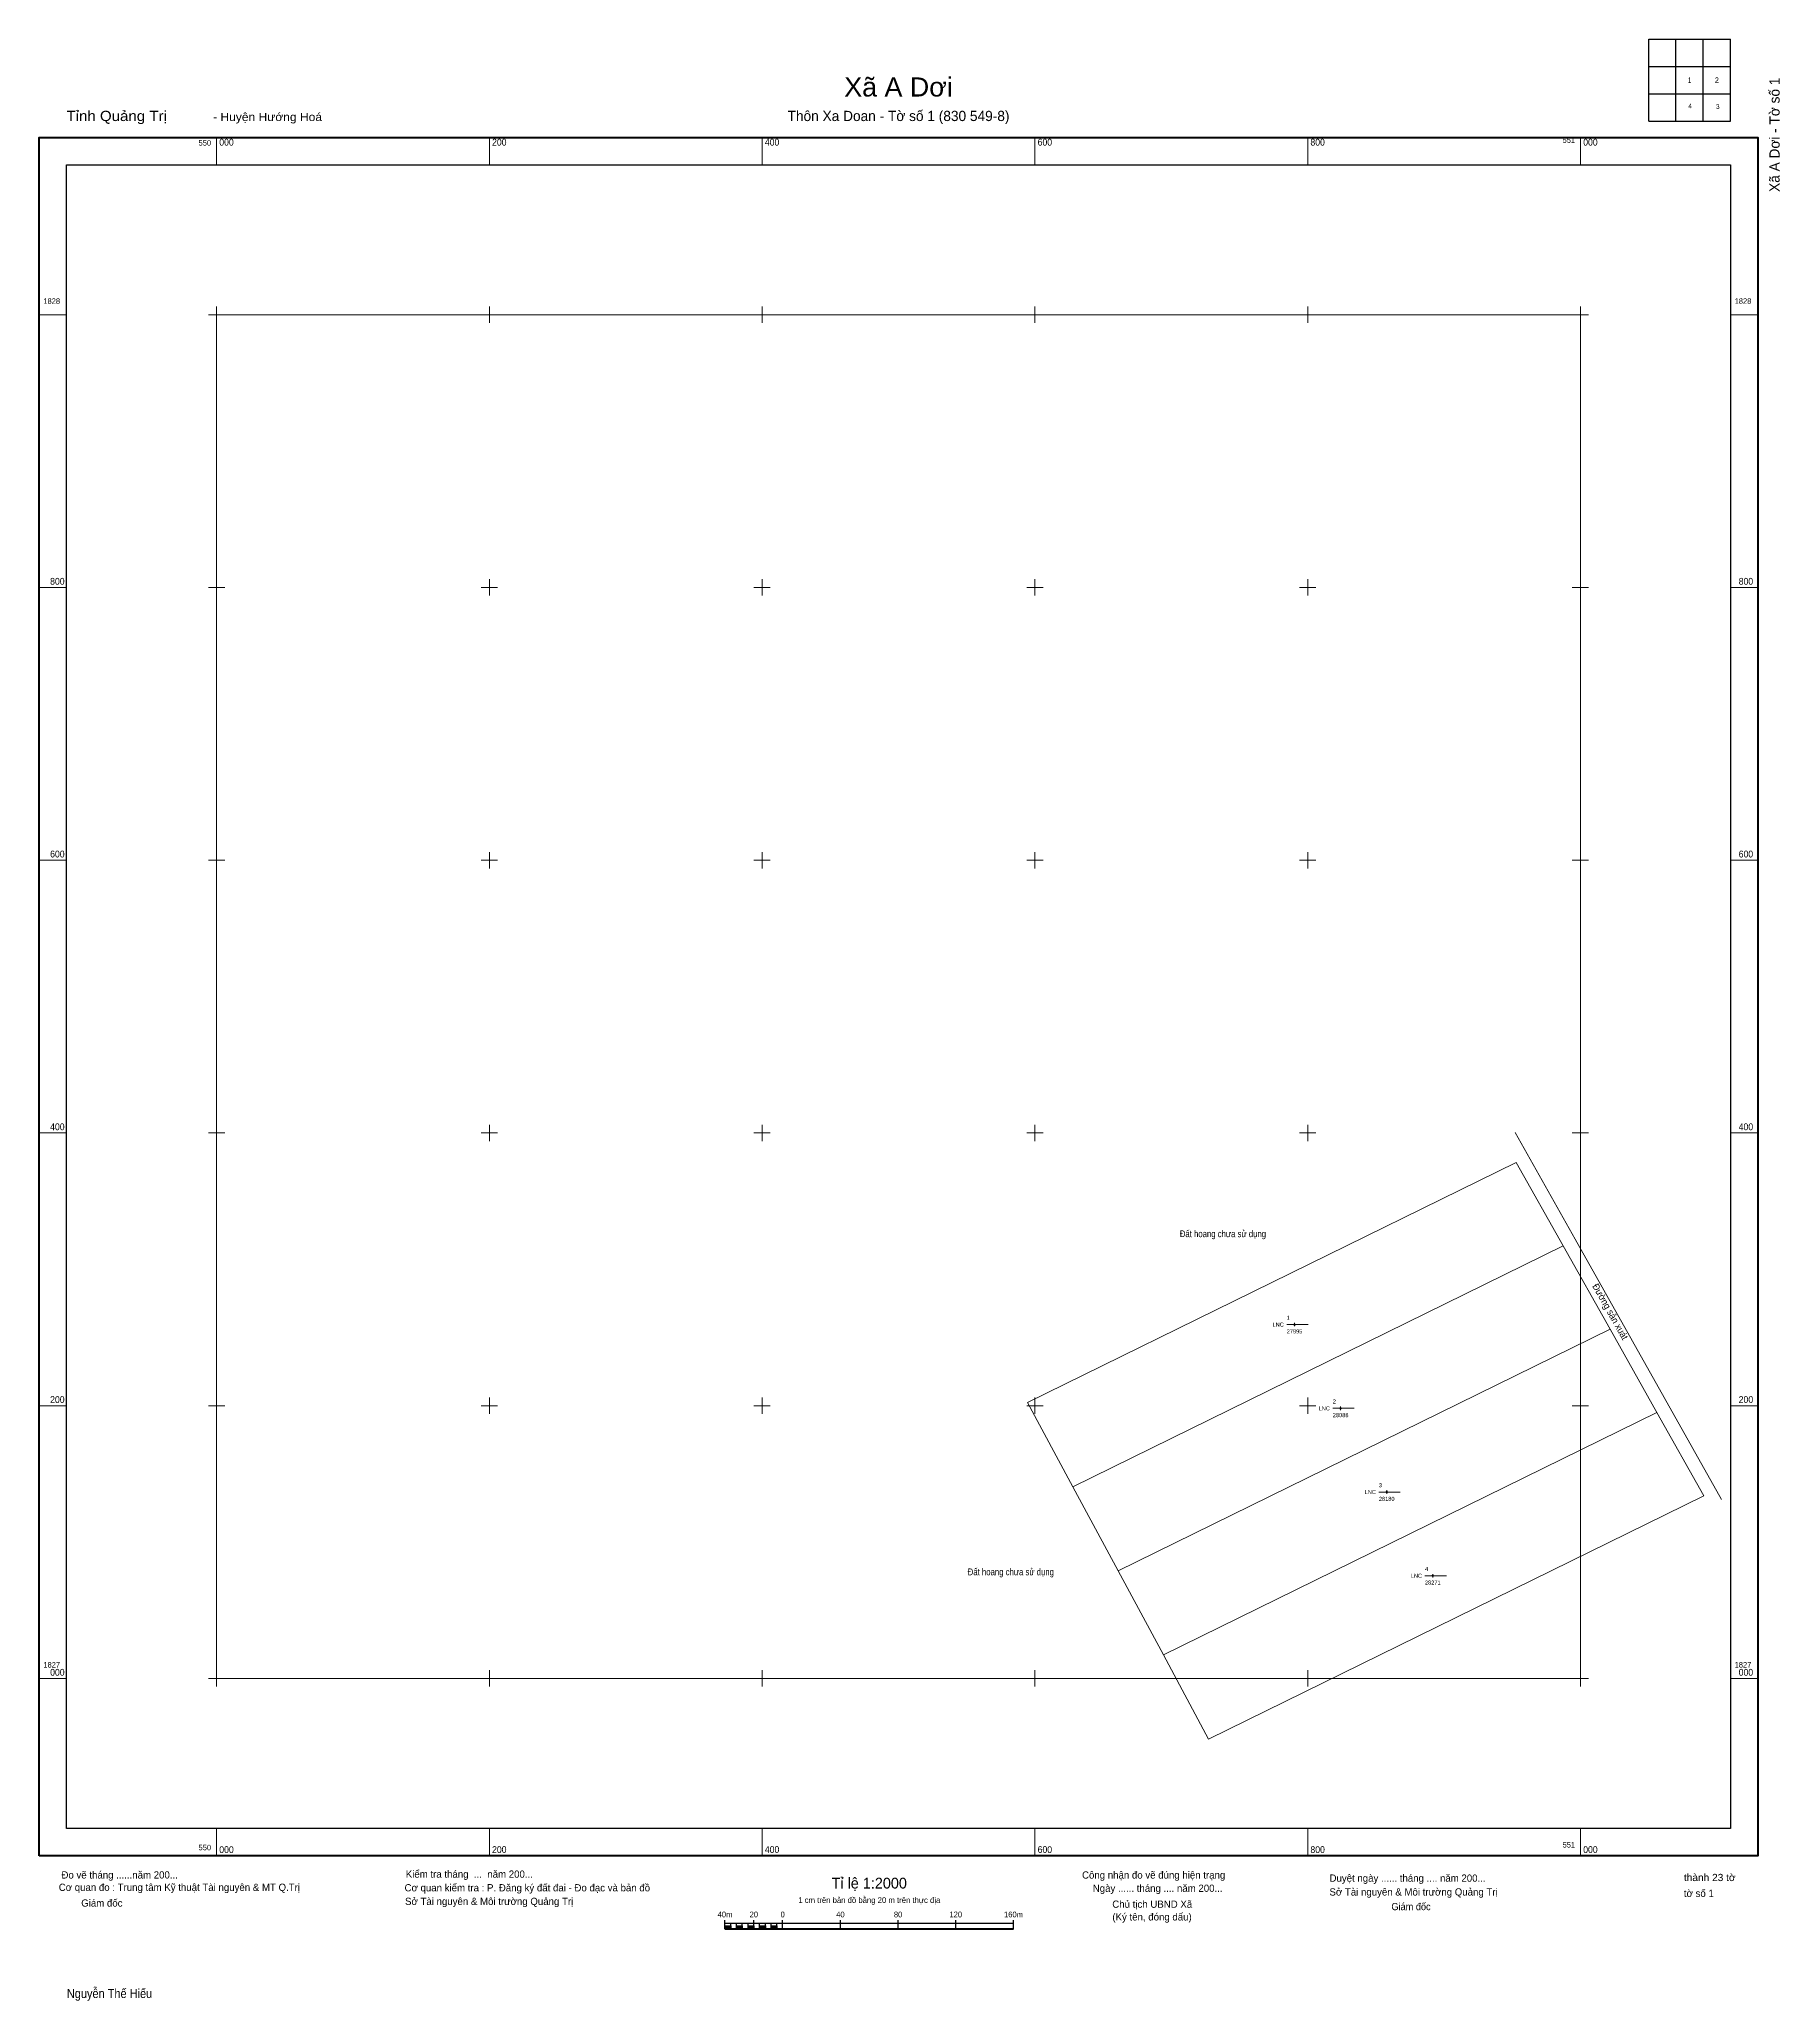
# Model space of a CAD drawing. Header units: metres. Extents: x 549870 to 551146, y 1826764 to 1828202.
import ezdxf
from ezdxf.enums import TextEntityAlignment as Align

# ---------------------------------------------------------------- set-up
doc = ezdxf.new("R2010")
doc.units = ezdxf.units.M
doc.header["$LTSCALE"] = 2
doc.layers.add('1', color=7, linetype='Continuous')
for name, color, linetype, lineweight in [('10', 7, 'Continuous', 13), ('23', 7, 'Continuous', 13), ('50', 7, 'Continuous', 13), ('51', 7, 'Continuous', 13), ('63', 7, 'Continuous', 13)]:
    doc.layers.add(name, color=color, linetype=linetype, lineweight=lineweight)

msp = doc.modelspace()

# ---------------------------------------------------------------- hatches: boundary and pattern name
at = {"layer": '51'}
for points in [[(550790.49, 1827259.47, 1), (550790.19, 1827259.47, 1)], [(550824.27, 1827198.08, 1), (550823.97, 1827198.08, 1)], [(550858.06, 1827136.69, 1), (550857.76, 1827136.69, 1)], [(550891.85, 1827075.3, 1), (550891.55, 1827075.3, 1)]]:
    msp.add_hatch(color=256, dxfattribs=at).paths.add_polyline_path(points)
at = {"layer": '63'}
for points in [[(550372.78, 1826816.35), (550372.78, 1826818.49), (550377.06, 1826818.49), (550377.06, 1826816.35)], [(550381.28, 1826816.35), (550381.28, 1826818.49), (550385.48, 1826818.49), (550385.48, 1826816.35)], [(550389.7, 1826816.35), (550389.7, 1826818.49), (550393.98, 1826818.49), (550393.98, 1826816.35)], [(550398.18, 1826816.35), (550398.18, 1826818.49), (550402.42, 1826818.49), (550402.42, 1826816.35)], [(550406.68, 1826816.35), (550406.68, 1826818.49), (550410.9, 1826818.49), (550410.9, 1826816.35)]]:
    msp.add_hatch(color=256, dxfattribs=at).paths.add_polyline_path(points)

# ---------------------------------------------------------------- linework, layer by layer
at = {"layer": '10'}
for p, q in [((550987.29, 1827317.27), (550952.91, 1827378.37)), ((550987.29, 1827317.27), (550627.78, 1827140.58)), ((551021.67, 1827256.17), (550987.29, 1827317.27)), ((551021.67, 1827256.17), (550660.97, 1827078.89)), ((551056.05, 1827195.07), (551021.67, 1827256.17)), ((551056.05, 1827195.07), (550694.17, 1827017.21)), ((551090.43, 1827133.97), (551056.05, 1827195.07)), ((550627.78, 1827140.58), (550660.97, 1827078.89)), ((551090.43, 1827133.97), (550727.36, 1826955.53)), ((550660.97, 1827078.89), (550694.17, 1827017.21)), ((550694.17, 1827017.21), (550727.36, 1826955.53))]:
    msp.add_line(p, q, dxfattribs=at)
for points in [[(551103.5, 1827131.14), (550996.01, 1827322.17), (550952.07, 1827400.27)], [(550952.91, 1827378.37), (550594.58, 1827202.26), (550627.78, 1827140.58)]]:
    msp.add_lwpolyline(points, dxfattribs=at)
at = {"layer": '23'}
for p, q in [((550000, 1827000), (550000, 1828000)), ((550000, 1828000), (551000, 1828000)), ((551000, 1827000), (551000, 1828000)), ((550000, 1827000), (551000, 1827000))]:
    msp.add_line(p, q, dxfattribs=at)
at = {"layer": '50'}
for p, q in [((550784.59, 1827259.47), (550800.34, 1827259.47)), ((550818.37, 1827198.08), (550834.12, 1827198.08)), ((550852.16, 1827136.69), (550867.91, 1827136.69)), ((550885.95, 1827075.3), (550901.7, 1827075.3))]:
    msp.add_line(p, q, dxfattribs=at)
at = {"layer": '51'}
for p, q in [((550789.72, 1827259.47), (550789.09, 1827259.47)), ((550790.34, 1827260.72), (550790.34, 1827260.1)), ((550790.34, 1827258.84), (550790.34, 1827258.22)), ((550791.59, 1827259.47), (550790.96, 1827259.47)), ((550824.12, 1827199.33), (550824.12, 1827198.7)), ((550823.5, 1827198.08), (550822.87, 1827198.08)), ((550824.12, 1827197.46), (550824.12, 1827196.83)), ((550825.37, 1827198.08), (550824.74, 1827198.08)), ((550857.28, 1827136.69), (550856.66, 1827136.69)), ((550857.91, 1827137.94), (550857.91, 1827137.32)), ((550857.91, 1827136.06), (550857.91, 1827135.44)), ((550859.16, 1827136.69), (550858.54, 1827136.69)), ((550891.07, 1827075.3), (550890.45, 1827075.3)), ((550891.7, 1827076.55), (550891.7, 1827075.92)), ((550891.7, 1827074.68), (550891.7, 1827074.05)), ((550892.95, 1827075.3), (550892.32, 1827075.3))]:
    msp.add_line(p, q, dxfattribs=at)
for points in [[(550790.34, 1827260.1), (550789.72, 1827259.47), (550790.34, 1827258.84), (550790.96, 1827259.47)], [(550824.12, 1827198.7), (550823.5, 1827198.08), (550824.12, 1827197.46), (550824.74, 1827198.08)], [(550857.91, 1827137.32), (550857.28, 1827136.69), (550857.91, 1827136.06), (550858.54, 1827136.69)], [(550891.7, 1827075.92), (550891.07, 1827075.3), (550891.7, 1827074.68), (550892.32, 1827075.3)]]:
    msp.add_lwpolyline(points, close=True, dxfattribs=at)
for centre in [(550790.34, 1827259.47), (550824.12, 1827198.08), (550857.91, 1827136.69), (550891.7, 1827075.3)]:
    msp.add_circle(centre, 0.15, dxfattribs=at)
at = {"layer": '63', "lineweight": 25}
for p, q in [((551050, 1828202), (551110, 1828202)), ((551050, 1828142), (551050, 1828202)), ((551050, 1828202), (551110, 1828202)), ((551050, 1828142), (551050, 1828202)), ((551050, 1828202), (551110, 1828202)), ((551050, 1828142), (551050, 1828202)), ((551050, 1828202), (551110, 1828202)), ((551050, 1828142), (551050, 1828202)), ((551050, 1828202), (551110, 1828202)), ((551050, 1828142), (551050, 1828202)), ((551050, 1828202), (551110, 1828202)), ((551050, 1828142), (551050, 1828202)), ((551070, 1828142), (551070, 1828202)), ((551070, 1828142), (551070, 1828202)), ((551070, 1828142), (551070, 1828202)), ((551070, 1828142), (551070, 1828202)), ((551070, 1828142), (551070, 1828202)), ((551070, 1828142), (551070, 1828202)), ((551090, 1828142), (551090, 1828202)), ((551090, 1828142), (551090, 1828202)), ((551090, 1828142), (551090, 1828202)), ((551090, 1828142), (551090, 1828202)), ((551090, 1828142), (551090, 1828202)), ((551090, 1828142), (551090, 1828202)), ((551050, 1828182), (551110, 1828182)), ((551050, 1828182), (551110, 1828182)), ((551050, 1828182), (551110, 1828182)), ((551050, 1828182), (551110, 1828182)), ((551050, 1828182), (551110, 1828182)), ((551050, 1828182), (551110, 1828182)), ((551050, 1828162), (551110, 1828162)), ((551050, 1828162), (551110, 1828162)), ((551050, 1828162), (551110, 1828162)), ((551050, 1828162), (551110, 1828162)), ((551050, 1828162), (551110, 1828162)), ((551050, 1828162), (551110, 1828162)), ((550372.78, 1826816.35), (550372.78, 1826822.69)), ((550372.78, 1826820.59), (550584.36, 1826820.59)), ((550372.78, 1826816.35), (550372.78, 1826820.59)), ((550377.06, 1826816.35), (550377.06, 1826820.59)), ((550381.28, 1826816.35), (550381.28, 1826820.59)), ((550385.48, 1826816.35), (550385.48, 1826820.59)), ((550389.7, 1826816.35), (550389.7, 1826820.59)), ((550393.98, 1826816.35), (550393.98, 1826822.69)), ((550393.98, 1826816.35), (550393.98, 1826820.59)), ((550398.18, 1826816.35), (550398.18, 1826820.59)), ((550402.42, 1826816.35), (550402.42, 1826820.59)), ((550406.68, 1826816.35), (550406.68, 1826820.59)), ((550410.9, 1826816.35), (550410.9, 1826820.59)), ((550415.06, 1826816.35), (550415.06, 1826822.69)), ((550457.44, 1826816.35), (550457.44, 1826822.69)), ((550499.72, 1826816.35), (550499.72, 1826822.69)), ((550542.04, 1826816.35), (550542.04, 1826822.69)), ((550584.36, 1826816.35), (550584.36, 1826822.69))]:
    msp.add_line(p, q, dxfattribs=at)
at = {"layer": '63'}
for p, q in [((550000, 1828110), (550000, 1828130)), ((550000, 1828110), (550000, 1828130)), ((550000, 1828110), (550000, 1828130)), ((550000, 1828110), (550000, 1828130)), ((550000, 1828110), (550000, 1828130)), ((550000, 1828110), (550000, 1828130)), ((550200, 1828110), (550200, 1828130)), ((550200, 1828110), (550200, 1828130)), ((550200, 1828110), (550200, 1828130)), ((550200, 1828110), (550200, 1828130)), ((550200, 1828110), (550200, 1828130)), ((550200, 1828110), (550200, 1828130)), ((550400, 1828110), (550400, 1828130)), ((550400, 1828110), (550400, 1828130)), ((550400, 1828110), (550400, 1828130)), ((550400, 1828110), (550400, 1828130)), ((550400, 1828110), (550400, 1828130)), ((550400, 1828110), (550400, 1828130)), ((550600, 1828110), (550600, 1828130)), ((550600, 1828110), (550600, 1828130)), ((550600, 1828110), (550600, 1828130)), ((550600, 1828110), (550600, 1828130)), ((550600, 1828110), (550600, 1828130)), ((550600, 1828110), (550600, 1828130)), ((550800, 1828110), (550800, 1828130)), ((550800, 1828110), (550800, 1828130)), ((550800, 1828110), (550800, 1828130)), ((550800, 1828110), (550800, 1828130)), ((550800, 1828110), (550800, 1828130)), ((550800, 1828110), (550800, 1828130)), ((551000, 1828110), (551000, 1828130)), ((551000, 1828110), (551000, 1828130)), ((551000, 1828110), (551000, 1828130)), ((551000, 1828110), (551000, 1828130)), ((551000, 1828110), (551000, 1828130)), ((551000, 1828110), (551000, 1828130)), ((550000, 1827994), (550000, 1828006)), ((550000, 1827994), (550000, 1828006)), ((550000, 1827994), (550000, 1828006)), ((550000, 1827994), (550000, 1828006)), ((550000, 1827994), (550000, 1828006)), ((550000, 1827994), (550000, 1828006)), ((550200, 1827994), (550200, 1828006)), ((550200, 1827994), (550200, 1828006)), ((550200, 1827994), (550200, 1828006)), ((550200, 1827994), (550200, 1828006)), ((550200, 1827994), (550200, 1828006)), ((550200, 1827994), (550200, 1828006)), ((550400, 1827994), (550400, 1828006)), ((550400, 1827994), (550400, 1828006)), ((550400, 1827994), (550400, 1828006)), ((550400, 1827994), (550400, 1828006)), ((550400, 1827994), (550400, 1828006)), ((550400, 1827994), (550400, 1828006)), ((550600, 1827994), (550600, 1828006)), ((550600, 1827994), (550600, 1828006)), ((550600, 1827994), (550600, 1828006)), ((550600, 1827994), (550600, 1828006)), ((550600, 1827994), (550600, 1828006)), ((550600, 1827994), (550600, 1828006)), ((550800, 1827994), (550800, 1828006)), ((550800, 1827994), (550800, 1828006)), ((550800, 1827994), (550800, 1828006)), ((550800, 1827994), (550800, 1828006)), ((550800, 1827994), (550800, 1828006)), ((550800, 1827994), (550800, 1828006)), ((551000, 1827994), (551000, 1828006)), ((551000, 1827994), (551000, 1828006)), ((551000, 1827994), (551000, 1828006)), ((551000, 1827994), (551000, 1828006)), ((551000, 1827994), (551000, 1828006)), ((551000, 1827994), (551000, 1828006)), ((549870, 1828000), (549890, 1828000)), ((549870, 1828000), (549890, 1828000)), ((549870, 1828000), (549890, 1828000)), ((549870, 1828000), (549890, 1828000)), ((549870, 1828000), (549890, 1828000)), ((549870, 1828000), (549890, 1828000)), ((549994, 1828000), (550006, 1828000)), ((549994, 1828000), (550006, 1828000)), ((549994, 1828000), (550006, 1828000)), ((549994, 1828000), (550006, 1828000)), ((549994, 1828000), (550006, 1828000)), ((549994, 1828000), (550006, 1828000)), ((550194, 1828000), (550206, 1828000)), ((550194, 1828000), (550206, 1828000)), ((550194, 1828000), (550206, 1828000)), ((550194, 1828000), (550206, 1828000)), ((550194, 1828000), (550206, 1828000)), ((550194, 1828000), (550206, 1828000)), ((550394, 1828000), (550406, 1828000)), ((550394, 1828000), (550406, 1828000)), ((550394, 1828000), (550406, 1828000)), ((550394, 1828000), (550406, 1828000)), ((550394, 1828000), (550406, 1828000)), ((550394, 1828000), (550406, 1828000)), ((550594, 1828000), (550606, 1828000)), ((550594, 1828000), (550606, 1828000)), ((550594, 1828000), (550606, 1828000)), ((550594, 1828000), (550606, 1828000)), ((550594, 1828000), (550606, 1828000)), ((550594, 1828000), (550606, 1828000)), ((550794, 1828000), (550806, 1828000)), ((550794, 1828000), (550806, 1828000)), ((550794, 1828000), (550806, 1828000)), ((550794, 1828000), (550806, 1828000)), ((550794, 1828000), (550806, 1828000)), ((550794, 1828000), (550806, 1828000)), ((550994, 1828000), (551006, 1828000)), ((550994, 1828000), (551006, 1828000)), ((550994, 1828000), (551006, 1828000)), ((550994, 1828000), (551006, 1828000)), ((550994, 1828000), (551006, 1828000)), ((550994, 1828000), (551006, 1828000)), ((551110, 1828000), (551130, 1828000)), ((551110, 1828000), (551130, 1828000)), ((551110, 1828000), (551130, 1828000)), ((551110, 1828000), (551130, 1828000)), ((551110, 1828000), (551130, 1828000)), ((551110, 1828000), (551130, 1828000)), ((550000, 1827794), (550000, 1827806)), ((550000, 1827794), (550000, 1827806)), ((550000, 1827794), (550000, 1827806)), ((550000, 1827794), (550000, 1827806)), ((550000, 1827794), (550000, 1827806)), ((550000, 1827794), (550000, 1827806)), ((550200, 1827794), (550200, 1827806)), ((550200, 1827794), (550200, 1827806)), ((550200, 1827794), (550200, 1827806)), ((550200, 1827794), (550200, 1827806)), ((550200, 1827794), (550200, 1827806)), ((550200, 1827794), (550200, 1827806)), ((550400, 1827794), (550400, 1827806)), ((550400, 1827794), (550400, 1827806)), ((550400, 1827794), (550400, 1827806)), ((550400, 1827794), (550400, 1827806)), ((550400, 1827794), (550400, 1827806)), ((550400, 1827794), (550400, 1827806)), ((550600, 1827794), (550600, 1827806)), ((550600, 1827794), (550600, 1827806)), ((550600, 1827794), (550600, 1827806)), ((550600, 1827794), (550600, 1827806)), ((550600, 1827794), (550600, 1827806)), ((550600, 1827794), (550600, 1827806)), ((550800, 1827794), (550800, 1827806)), ((550800, 1827794), (550800, 1827806)), ((550800, 1827794), (550800, 1827806)), ((550800, 1827794), (550800, 1827806)), ((550800, 1827794), (550800, 1827806)), ((550800, 1827794), (550800, 1827806)), ((551000, 1827794), (551000, 1827806)), ((551000, 1827794), (551000, 1827806)), ((551000, 1827794), (551000, 1827806)), ((551000, 1827794), (551000, 1827806)), ((551000, 1827794), (551000, 1827806)), ((551000, 1827794), (551000, 1827806)), ((549870, 1827800), (549890, 1827800)), ((549870, 1827800), (549890, 1827800)), ((549870, 1827800), (549890, 1827800)), ((549870, 1827800), (549890, 1827800)), ((549870, 1827800), (549890, 1827800)), ((549870, 1827800), (549890, 1827800)), ((549994, 1827800), (550006, 1827800)), ((549994, 1827800), (550006, 1827800)), ((549994, 1827800), (550006, 1827800)), ((549994, 1827800), (550006, 1827800)), ((549994, 1827800), (550006, 1827800)), ((549994, 1827800), (550006, 1827800)), ((550194, 1827800), (550206, 1827800)), ((550194, 1827800), (550206, 1827800)), ((550194, 1827800), (550206, 1827800)), ((550194, 1827800), (550206, 1827800)), ((550194, 1827800), (550206, 1827800)), ((550194, 1827800), (550206, 1827800)), ((550394, 1827800), (550406, 1827800)), ((550394, 1827800), (550406, 1827800)), ((550394, 1827800), (550406, 1827800)), ((550394, 1827800), (550406, 1827800)), ((550394, 1827800), (550406, 1827800)), ((550394, 1827800), (550406, 1827800)), ((550594, 1827800), (550606, 1827800)), ((550594, 1827800), (550606, 1827800)), ((550594, 1827800), (550606, 1827800)), ((550594, 1827800), (550606, 1827800)), ((550594, 1827800), (550606, 1827800)), ((550594, 1827800), (550606, 1827800)), ((550794, 1827800), (550806, 1827800)), ((550794, 1827800), (550806, 1827800)), ((550794, 1827800), (550806, 1827800)), ((550794, 1827800), (550806, 1827800)), ((550794, 1827800), (550806, 1827800)), ((550794, 1827800), (550806, 1827800)), ((550994, 1827800), (551006, 1827800)), ((550994, 1827800), (551006, 1827800)), ((550994, 1827800), (551006, 1827800)), ((550994, 1827800), (551006, 1827800)), ((550994, 1827800), (551006, 1827800)), ((550994, 1827800), (551006, 1827800)), ((551110, 1827800), (551130, 1827800)), ((551110, 1827800), (551130, 1827800)), ((551110, 1827800), (551130, 1827800)), ((551110, 1827800), (551130, 1827800)), ((551110, 1827800), (551130, 1827800)), ((551110, 1827800), (551130, 1827800)), ((550000, 1827594), (550000, 1827606)), ((550000, 1827594), (550000, 1827606)), ((550000, 1827594), (550000, 1827606)), ((550000, 1827594), (550000, 1827606)), ((550000, 1827594), (550000, 1827606)), ((550000, 1827594), (550000, 1827606)), ((550200, 1827594), (550200, 1827606)), ((550200, 1827594), (550200, 1827606)), ((550200, 1827594), (550200, 1827606)), ((550200, 1827594), (550200, 1827606)), ((550200, 1827594), (550200, 1827606)), ((550200, 1827594), (550200, 1827606)), ((550400, 1827594), (550400, 1827606)), ((550400, 1827594), (550400, 1827606)), ((550400, 1827594), (550400, 1827606)), ((550400, 1827594), (550400, 1827606)), ((550400, 1827594), (550400, 1827606)), ((550400, 1827594), (550400, 1827606)), ((550600, 1827594), (550600, 1827606)), ((550600, 1827594), (550600, 1827606)), ((550600, 1827594), (550600, 1827606)), ((550600, 1827594), (550600, 1827606)), ((550600, 1827594), (550600, 1827606)), ((550600, 1827594), (550600, 1827606)), ((550800, 1827594), (550800, 1827606)), ((550800, 1827594), (550800, 1827606)), ((550800, 1827594), (550800, 1827606)), ((550800, 1827594), (550800, 1827606)), ((550800, 1827594), (550800, 1827606)), ((550800, 1827594), (550800, 1827606)), ((551000, 1827594), (551000, 1827606)), ((551000, 1827594), (551000, 1827606)), ((551000, 1827594), (551000, 1827606)), ((551000, 1827594), (551000, 1827606)), ((551000, 1827594), (551000, 1827606)), ((551000, 1827594), (551000, 1827606)), ((549870, 1827600), (549890, 1827600)), ((549870, 1827600), (549890, 1827600)), ((549870, 1827600), (549890, 1827600)), ((549870, 1827600), (549890, 1827600)), ((549870, 1827600), (549890, 1827600)), ((549870, 1827600), (549890, 1827600)), ((549994, 1827600), (550006, 1827600)), ((549994, 1827600), (550006, 1827600)), ((549994, 1827600), (550006, 1827600)), ((549994, 1827600), (550006, 1827600)), ((549994, 1827600), (550006, 1827600)), ((549994, 1827600), (550006, 1827600)), ((550194, 1827600), (550206, 1827600)), ((550194, 1827600), (550206, 1827600)), ((550194, 1827600), (550206, 1827600)), ((550194, 1827600), (550206, 1827600)), ((550194, 1827600), (550206, 1827600)), ((550194, 1827600), (550206, 1827600)), ((550394, 1827600), (550406, 1827600)), ((550394, 1827600), (550406, 1827600)), ((550394, 1827600), (550406, 1827600)), ((550394, 1827600), (550406, 1827600)), ((550394, 1827600), (550406, 1827600)), ((550394, 1827600), (550406, 1827600)), ((550594, 1827600), (550606, 1827600)), ((550594, 1827600), (550606, 1827600)), ((550594, 1827600), (550606, 1827600)), ((550594, 1827600), (550606, 1827600)), ((550594, 1827600), (550606, 1827600)), ((550594, 1827600), (550606, 1827600)), ((550794, 1827600), (550806, 1827600)), ((550794, 1827600), (550806, 1827600)), ((550794, 1827600), (550806, 1827600)), ((550794, 1827600), (550806, 1827600)), ((550794, 1827600), (550806, 1827600)), ((550794, 1827600), (550806, 1827600)), ((550994, 1827600), (551006, 1827600)), ((550994, 1827600), (551006, 1827600)), ((550994, 1827600), (551006, 1827600)), ((550994, 1827600), (551006, 1827600)), ((550994, 1827600), (551006, 1827600)), ((550994, 1827600), (551006, 1827600)), ((551110, 1827600), (551130, 1827600)), ((551110, 1827600), (551130, 1827600)), ((551110, 1827600), (551130, 1827600)), ((551110, 1827600), (551130, 1827600)), ((551110, 1827600), (551130, 1827600)), ((551110, 1827600), (551130, 1827600)), ((549870, 1827400), (549890, 1827400)), ((549870, 1827400), (549890, 1827400)), ((549870, 1827400), (549890, 1827400)), ((549870, 1827400), (549890, 1827400)), ((549870, 1827400), (549890, 1827400)), ((549870, 1827400), (549890, 1827400)), ((549994, 1827400), (550006, 1827400)), ((549994, 1827400), (550006, 1827400)), ((549994, 1827400), (550006, 1827400)), ((549994, 1827400), (550006, 1827400)), ((549994, 1827400), (550006, 1827400)), ((549994, 1827400), (550006, 1827400)), ((550000, 1827394), (550000, 1827406)), ((550000, 1827394), (550000, 1827406)), ((550000, 1827394), (550000, 1827406)), ((550000, 1827394), (550000, 1827406)), ((550000, 1827394), (550000, 1827406)), ((550000, 1827394), (550000, 1827406)), ((550194, 1827400), (550206, 1827400)), ((550194, 1827400), (550206, 1827400)), ((550194, 1827400), (550206, 1827400)), ((550194, 1827400), (550206, 1827400)), ((550194, 1827400), (550206, 1827400)), ((550194, 1827400), (550206, 1827400)), ((550200, 1827394), (550200, 1827406)), ((550200, 1827394), (550200, 1827406)), ((550200, 1827394), (550200, 1827406)), ((550200, 1827394), (550200, 1827406)), ((550200, 1827394), (550200, 1827406)), ((550200, 1827394), (550200, 1827406)), ((550394, 1827400), (550406, 1827400)), ((550394, 1827400), (550406, 1827400)), ((550394, 1827400), (550406, 1827400)), ((550394, 1827400), (550406, 1827400)), ((550394, 1827400), (550406, 1827400)), ((550394, 1827400), (550406, 1827400)), ((550400, 1827394), (550400, 1827406)), ((550400, 1827394), (550400, 1827406)), ((550400, 1827394), (550400, 1827406)), ((550400, 1827394), (550400, 1827406)), ((550400, 1827394), (550400, 1827406)), ((550400, 1827394), (550400, 1827406)), ((550594, 1827400), (550606, 1827400)), ((550594, 1827400), (550606, 1827400)), ((550594, 1827400), (550606, 1827400)), ((550594, 1827400), (550606, 1827400)), ((550594, 1827400), (550606, 1827400)), ((550594, 1827400), (550606, 1827400)), ((550600, 1827394), (550600, 1827406)), ((550600, 1827394), (550600, 1827406)), ((550600, 1827394), (550600, 1827406)), ((550600, 1827394), (550600, 1827406)), ((550600, 1827394), (550600, 1827406)), ((550600, 1827394), (550600, 1827406)), ((550794, 1827400), (550806, 1827400)), ((550794, 1827400), (550806, 1827400)), ((550794, 1827400), (550806, 1827400)), ((550794, 1827400), (550806, 1827400)), ((550794, 1827400), (550806, 1827400)), ((550794, 1827400), (550806, 1827400)), ((550800, 1827394), (550800, 1827406)), ((550800, 1827394), (550800, 1827406)), ((550800, 1827394), (550800, 1827406)), ((550800, 1827394), (550800, 1827406)), ((550800, 1827394), (550800, 1827406)), ((550800, 1827394), (550800, 1827406)), ((550994, 1827400), (551006, 1827400)), ((550994, 1827400), (551006, 1827400)), ((550994, 1827400), (551006, 1827400)), ((550994, 1827400), (551006, 1827400)), ((550994, 1827400), (551006, 1827400)), ((550994, 1827400), (551006, 1827400)), ((551000, 1827394), (551000, 1827406)), ((551000, 1827394), (551000, 1827406)), ((551000, 1827394), (551000, 1827406)), ((551000, 1827394), (551000, 1827406)), ((551000, 1827394), (551000, 1827406)), ((551000, 1827394), (551000, 1827406)), ((551110, 1827400), (551130, 1827400)), ((551110, 1827400), (551130, 1827400)), ((551110, 1827400), (551130, 1827400)), ((551110, 1827400), (551130, 1827400)), ((551110, 1827400), (551130, 1827400)), ((551110, 1827400), (551130, 1827400)), ((549870, 1827200), (549890, 1827200)), ((549870, 1827200), (549890, 1827200)), ((549870, 1827200), (549890, 1827200)), ((549870, 1827200), (549890, 1827200)), ((549870, 1827200), (549890, 1827200)), ((549870, 1827200), (549890, 1827200)), ((549994, 1827200), (550006, 1827200)), ((549994, 1827200), (550006, 1827200)), ((549994, 1827200), (550006, 1827200)), ((549994, 1827200), (550006, 1827200)), ((549994, 1827200), (550006, 1827200)), ((549994, 1827200), (550006, 1827200)), ((550000, 1827194), (550000, 1827206)), ((550000, 1827194), (550000, 1827206)), ((550000, 1827194), (550000, 1827206)), ((550000, 1827194), (550000, 1827206)), ((550000, 1827194), (550000, 1827206)), ((550000, 1827194), (550000, 1827206)), ((550194, 1827200), (550206, 1827200)), ((550194, 1827200), (550206, 1827200)), ((550194, 1827200), (550206, 1827200)), ((550194, 1827200), (550206, 1827200)), ((550194, 1827200), (550206, 1827200)), ((550194, 1827200), (550206, 1827200)), ((550200, 1827194), (550200, 1827206)), ((550200, 1827194), (550200, 1827206)), ((550200, 1827194), (550200, 1827206)), ((550200, 1827194), (550200, 1827206)), ((550200, 1827194), (550200, 1827206)), ((550200, 1827194), (550200, 1827206)), ((550394, 1827200), (550406, 1827200)), ((550394, 1827200), (550406, 1827200)), ((550394, 1827200), (550406, 1827200)), ((550394, 1827200), (550406, 1827200)), ((550394, 1827200), (550406, 1827200)), ((550394, 1827200), (550406, 1827200)), ((550400, 1827194), (550400, 1827206)), ((550400, 1827194), (550400, 1827206)), ((550400, 1827194), (550400, 1827206)), ((550400, 1827194), (550400, 1827206)), ((550400, 1827194), (550400, 1827206)), ((550400, 1827194), (550400, 1827206)), ((550594, 1827200), (550606, 1827200)), ((550594, 1827200), (550606, 1827200)), ((550594, 1827200), (550606, 1827200)), ((550594, 1827200), (550606, 1827200)), ((550594, 1827200), (550606, 1827200)), ((550594, 1827200), (550606, 1827200)), ((550600, 1827194), (550600, 1827206)), ((550600, 1827194), (550600, 1827206)), ((550600, 1827194), (550600, 1827206)), ((550600, 1827194), (550600, 1827206)), ((550600, 1827194), (550600, 1827206)), ((550600, 1827194), (550600, 1827206)), ((550794, 1827200), (550806, 1827200)), ((550794, 1827200), (550806, 1827200)), ((550794, 1827200), (550806, 1827200)), ((550794, 1827200), (550806, 1827200)), ((550794, 1827200), (550806, 1827200)), ((550794, 1827200), (550806, 1827200)), ((550800, 1827194), (550800, 1827206)), ((550800, 1827194), (550800, 1827206)), ((550800, 1827194), (550800, 1827206)), ((550800, 1827194), (550800, 1827206)), ((550800, 1827194), (550800, 1827206)), ((550800, 1827194), (550800, 1827206)), ((550994, 1827200), (551006, 1827200)), ((550994, 1827200), (551006, 1827200)), ((550994, 1827200), (551006, 1827200)), ((550994, 1827200), (551006, 1827200)), ((550994, 1827200), (551006, 1827200)), ((550994, 1827200), (551006, 1827200)), ((551000, 1827194), (551000, 1827206)), ((551000, 1827194), (551000, 1827206)), ((551000, 1827194), (551000, 1827206)), ((551000, 1827194), (551000, 1827206)), ((551000, 1827194), (551000, 1827206)), ((551000, 1827194), (551000, 1827206)), ((551110, 1827200), (551130, 1827200)), ((551110, 1827200), (551130, 1827200)), ((551110, 1827200), (551130, 1827200)), ((551110, 1827200), (551130, 1827200)), ((551110, 1827200), (551130, 1827200)), ((551110, 1827200), (551130, 1827200)), ((549870, 1827000), (549890, 1827000)), ((549870, 1827000), (549890, 1827000)), ((549870, 1827000), (549890, 1827000)), ((549870, 1827000), (549890, 1827000)), ((549870, 1827000), (549890, 1827000)), ((549870, 1827000), (549890, 1827000)), ((549994, 1827000), (550006, 1827000)), ((549994, 1827000), (550006, 1827000)), ((549994, 1827000), (550006, 1827000)), ((549994, 1827000), (550006, 1827000)), ((549994, 1827000), (550006, 1827000)), ((549994, 1827000), (550006, 1827000)), ((550000, 1826994), (550000, 1827006)), ((550000, 1826994), (550000, 1827006)), ((550000, 1826994), (550000, 1827006)), ((550000, 1826994), (550000, 1827006)), ((550000, 1826994), (550000, 1827006)), ((550000, 1826994), (550000, 1827006)), ((550194, 1827000), (550206, 1827000)), ((550194, 1827000), (550206, 1827000)), ((550194, 1827000), (550206, 1827000)), ((550194, 1827000), (550206, 1827000)), ((550194, 1827000), (550206, 1827000)), ((550194, 1827000), (550206, 1827000)), ((550200, 1826994), (550200, 1827006)), ((550200, 1826994), (550200, 1827006)), ((550200, 1826994), (550200, 1827006)), ((550200, 1826994), (550200, 1827006)), ((550200, 1826994), (550200, 1827006)), ((550200, 1826994), (550200, 1827006)), ((550394, 1827000), (550406, 1827000)), ((550394, 1827000), (550406, 1827000)), ((550394, 1827000), (550406, 1827000)), ((550394, 1827000), (550406, 1827000)), ((550394, 1827000), (550406, 1827000)), ((550394, 1827000), (550406, 1827000)), ((550400, 1826994), (550400, 1827006)), ((550400, 1826994), (550400, 1827006)), ((550400, 1826994), (550400, 1827006)), ((550400, 1826994), (550400, 1827006)), ((550400, 1826994), (550400, 1827006)), ((550400, 1826994), (550400, 1827006)), ((550594, 1827000), (550606, 1827000)), ((550594, 1827000), (550606, 1827000)), ((550594, 1827000), (550606, 1827000)), ((550594, 1827000), (550606, 1827000)), ((550594, 1827000), (550606, 1827000)), ((550594, 1827000), (550606, 1827000)), ((550600, 1826994), (550600, 1827006)), ((550600, 1826994), (550600, 1827006)), ((550600, 1826994), (550600, 1827006)), ((550600, 1826994), (550600, 1827006)), ((550600, 1826994), (550600, 1827006)), ((550600, 1826994), (550600, 1827006)), ((550794, 1827000), (550806, 1827000)), ((550794, 1827000), (550806, 1827000)), ((550794, 1827000), (550806, 1827000)), ((550794, 1827000), (550806, 1827000)), ((550794, 1827000), (550806, 1827000)), ((550794, 1827000), (550806, 1827000)), ((550800, 1826994), (550800, 1827006)), ((550800, 1826994), (550800, 1827006)), ((550800, 1826994), (550800, 1827006)), ((550800, 1826994), (550800, 1827006)), ((550800, 1826994), (550800, 1827006)), ((550800, 1826994), (550800, 1827006)), ((550994, 1827000), (551006, 1827000)), ((550994, 1827000), (551006, 1827000)), ((550994, 1827000), (551006, 1827000)), ((550994, 1827000), (551006, 1827000)), ((550994, 1827000), (551006, 1827000)), ((550994, 1827000), (551006, 1827000)), ((551000, 1826994), (551000, 1827006)), ((551000, 1826994), (551000, 1827006)), ((551000, 1826994), (551000, 1827006)), ((551000, 1826994), (551000, 1827006)), ((551000, 1826994), (551000, 1827006)), ((551000, 1826994), (551000, 1827006)), ((551110, 1827000), (551130, 1827000)), ((551110, 1827000), (551130, 1827000)), ((551110, 1827000), (551130, 1827000)), ((551110, 1827000), (551130, 1827000)), ((551110, 1827000), (551130, 1827000)), ((551110, 1827000), (551130, 1827000)), ((550000, 1826870), (550000, 1826890)), ((550000, 1826870), (550000, 1826890)), ((550000, 1826870), (550000, 1826890)), ((550000, 1826870), (550000, 1826890)), ((550000, 1826870), (550000, 1826890)), ((550000, 1826870), (550000, 1826890)), ((550200, 1826870), (550200, 1826890)), ((550200, 1826870), (550200, 1826890)), ((550200, 1826870), (550200, 1826890)), ((550200, 1826870), (550200, 1826890)), ((550200, 1826870), (550200, 1826890)), ((550200, 1826870), (550200, 1826890)), ((550400, 1826870), (550400, 1826890)), ((550400, 1826870), (550400, 1826890)), ((550400, 1826870), (550400, 1826890)), ((550400, 1826870), (550400, 1826890)), ((550400, 1826870), (550400, 1826890)), ((550400, 1826870), (550400, 1826890)), ((550600, 1826870), (550600, 1826890)), ((550600, 1826870), (550600, 1826890)), ((550600, 1826870), (550600, 1826890)), ((550600, 1826870), (550600, 1826890)), ((550600, 1826870), (550600, 1826890)), ((550600, 1826870), (550600, 1826890)), ((550800, 1826870), (550800, 1826890)), ((550800, 1826870), (550800, 1826890)), ((550800, 1826870), (550800, 1826890)), ((550800, 1826870), (550800, 1826890)), ((550800, 1826870), (550800, 1826890)), ((550800, 1826870), (550800, 1826890)), ((551000, 1826870), (551000, 1826890)), ((551000, 1826870), (551000, 1826890)), ((551000, 1826870), (551000, 1826890)), ((551000, 1826870), (551000, 1826890)), ((551000, 1826870), (551000, 1826890)), ((551000, 1826870), (551000, 1826890))]:
    msp.add_line(p, q, dxfattribs=at)
at = {"layer": '63', "lineweight": 40}
msp.add_line((550372.78, 1826816.35), (550584.36, 1826816.35), dxfattribs=at)
at = {"layer": '63', "lineweight": 25}
msp.add_lwpolyline([(551050, 1828142), (551110, 1828142), (551110, 1828202)], dxfattribs=at)
msp.add_lwpolyline([(551050, 1828142), (551110, 1828142), (551110, 1828202)], dxfattribs=at)
msp.add_lwpolyline([(551050, 1828142), (551110, 1828142), (551110, 1828202)], dxfattribs=at)
msp.add_lwpolyline([(551050, 1828142), (551110, 1828142), (551110, 1828202)], dxfattribs=at)
msp.add_lwpolyline([(551050, 1828142), (551110, 1828142), (551110, 1828202)], dxfattribs=at)
msp.add_lwpolyline([(551050, 1828142), (551110, 1828142), (551110, 1828202)], dxfattribs=at)
at = {"layer": '63', "lineweight": 40}
msp.add_lwpolyline([(549870, 1826870), (549870, 1828130), (551130, 1828130), (551130, 1826870)], close=True, dxfattribs=at)
msp.add_lwpolyline([(549870, 1826870), (549870, 1828130), (551130, 1828130), (551130, 1826870)], close=True, dxfattribs=at)
msp.add_lwpolyline([(549870, 1826870), (549870, 1828130), (551130, 1828130), (551130, 1826870)], close=True, dxfattribs=at)
msp.add_lwpolyline([(549870, 1826870), (549870, 1828130), (551130, 1828130), (551130, 1826870)], close=True, dxfattribs=at)
msp.add_lwpolyline([(549870, 1826870), (549870, 1828130), (551130, 1828130), (551130, 1826870)], close=True, dxfattribs=at)
msp.add_lwpolyline([(549870, 1826870), (549870, 1828130), (551130, 1828130), (551130, 1826870)], close=True, dxfattribs=at)
at = {"layer": '63', "lineweight": 25}
for points in [[(549890, 1826890), (549890, 1828110), (551110, 1828110), (551110, 1826890)], [(549890, 1826890), (549890, 1828110), (551110, 1828110), (551110, 1826890)], [(549890, 1826890), (549890, 1828110), (551110, 1828110), (551110, 1826890)], [(549890, 1826890), (549890, 1828110), (551110, 1828110), (551110, 1826890)], [(549890, 1826890), (549890, 1828110), (551110, 1828110), (551110, 1826890)], [(549890, 1826890), (549890, 1828110), (551110, 1828110), (551110, 1826890)], [(550372.78, 1826816.35), (550372.78, 1826818.49), (550377.06, 1826818.49), (550377.06, 1826816.35)], [(550381.28, 1826816.35), (550381.28, 1826818.49), (550385.48, 1826818.49), (550385.48, 1826816.35)], [(550389.7, 1826816.35), (550389.7, 1826818.49), (550393.98, 1826818.49), (550393.98, 1826816.35)], [(550398.18, 1826816.35), (550398.18, 1826818.49), (550402.42, 1826818.49), (550402.42, 1826816.35)], [(550406.68, 1826816.35), (550406.68, 1826818.49), (550410.9, 1826818.49), (550410.9, 1826816.35)]]:
    msp.add_lwpolyline(points, close=True, dxfattribs=at)

# ---------------------------------------------------------------- texts
at = {"layer": '1', "width": 0.9}
for s, p in [('4', (551080.41, 1828151.34)), ('3', (551100.64, 1828150.88))]:
    msp.add_text(s, height=3.5, dxfattribs=at).set_placement(p, align=Align.CENTER)
at = {"layer": '10', "width": 0.85}
for p in [(550737.85, 1827323.58), (550582.35, 1827075.64)]:
    msp.add_text('Đất hoang chưa sử dụng', height=5, dxfattribs=at).set_placement(p, align=Align.CENTER)
at = {"layer": '10', "width": 0.95}
msp.add_text('Đường sản xuát', height=5, rotation=299.366, dxfattribs=at).set_placement((551019.69, 1827267.75), align=Align.CENTER)
at = {"layer": '50'}
for p in [(550782.49, 1827257.97), (550816.27, 1827196.58), (550850.06, 1827135.19), (550883.85, 1827073.8)]:
    msp.add_text('LNC', height=3, dxfattribs=at).set_placement(p, align=Align.RIGHT)
for s, p in [('27995', (550784.59, 1827252.97)), ('28088', (550818.37, 1827191.58)), ('28180', (550852.16, 1827130.19))]:
    msp.add_text(s, height=3, dxfattribs=at).set_placement(p)
for s, width, p in [('1', 0.8, (550784.59, 1827262.97)), ('2', 1.05, (550818.37, 1827201.58)), ('3', 1.05, (550852.16, 1827140.19)), ('4', 1.1, (550885.95, 1827078.8)), ('28271', 0.95, (550885.95, 1827068.8))]:
    msp.add_text(s, height=3, dxfattribs=dict(at, width=width)).set_placement(p)
at = {"layer": '63'}
for s, height, width, p in [('Xã A Dơi', 14, 1.05, (550500, 1828160)), ('Xã A Dơi', 14, 1.05, (550500, 1828160)), ('Xã A Dơi', 14, 1.05, (550500, 1828160)), ('Xã A Dơi', 14, 1.05, (550500, 1828160)), ('Xã A Dơi', 14, 1.05, (550500, 1828160)), ('Xã A Dơi', 14, 1.05, (550500, 1828160)), ('1', 4, 0.65, (551080, 1828170)), ('1', 4, 0.65, (551080, 1828170)), ('1', 4, 0.65, (551080, 1828170)), ('1', 4, 0.65, (551080, 1828170)), ('1', 4, 0.65, (551080, 1828170)), ('1', 4, 0.65, (551080, 1828170)), ('2', 4, 0.85, (551100.01, 1828170)), ('2', 4, 0.85, (551100.01, 1828170)), ('2', 4, 0.85, (551100.01, 1828170)), ('2', 4, 0.85, (551100.01, 1828170)), ('2', 4, 0.85, (551100.01, 1828170)), ('2', 4, 0.85, (551100.01, 1828170)), ('40m', 4.232, 0.95, (550372.78, 1826824.79)), ('20', 4.232, 0.95, (550393.92, 1826824.79)), ('0', 4.23, 0.9, (550415.1, 1826824.79)), ('40', 4.232, 0.95, (550457.42, 1826824.79)), ('80', 4.232, 0.95, (550499.7, 1826824.79)), ('120', 4.232, 0.95, (550541.98, 1826824.79)), ('160m', 4.232, 0.95, (550584.31, 1826824.79))]:
    msp.add_text(s, height=height, dxfattribs=dict(at, width=width)).set_placement(p, align=Align.CENTER)
msp.add_text('Xã A Dơi - Tờ số 1', height=7.49, rotation=89.999, dxfattribs=at).set_placement((551146, 1828173.88), align=Align.RIGHT)
msp.add_text('Xã A Dơi - Tờ số 1', height=7.49, rotation=89.999, dxfattribs=at).set_placement((551146, 1828173.88), align=Align.RIGHT)
msp.add_text('Xã A Dơi - Tờ số 1', height=7.49, rotation=89.999, dxfattribs=at).set_placement((551146, 1828173.88), align=Align.RIGHT)
msp.add_text('Xã A Dơi - Tờ số 1', height=7.49, rotation=89.999, dxfattribs=at).set_placement((551146, 1828173.88), align=Align.RIGHT)
for s, height, width, p in [('Tỉnh Quảng Trị', 7.5, 1.1, (549890, 1828142)), ('Tỉnh Quảng Trị', 7.5, 1.1, (549890, 1828142)), ('Tỉnh Quảng Trị', 7.5, 1.1, (549890, 1828142)), ('Tỉnh Quảng Trị', 7.5, 1.1, (549890, 1828142)), ('Tỉnh Quảng Trị', 7.5, 1.1, (549890, 1828142)), ('Tỉnh Quảng Trị', 7.5, 1.1, (549890, 1828142)), (' - Huyện Hướng Hoá', 6, 1.1, (549995, 1828142)), (' - Huyện Hướng Hoá', 6, 1.1, (549995, 1828142)), (' - Huyện Hướng Hoá', 6, 1.1, (549995, 1828142)), (' - Huyện Hướng Hoá', 6, 1.1, (549995, 1828142)), (' - Huyện Hướng Hoá', 6, 1.1, (549995, 1828142)), (' - Huyện Hướng Hoá', 6, 1.1, (549995, 1828142)), ('000', 5, 0.95, (550002, 1828124)), ('000', 5, 0.95, (550002, 1828124)), ('000', 5, 0.95, (550002, 1828124)), ('000', 5, 0.95, (550002, 1828124)), ('000', 5, 0.95, (550002, 1828124)), ('000', 5, 0.95, (550002, 1828124)), ('200', 5, 0.95, (550202, 1828124)), ('200', 5, 0.95, (550202, 1828124)), ('200', 5, 0.95, (550202, 1828124)), ('200', 5, 0.95, (550202, 1828124)), ('200', 5, 0.95, (550202, 1828124)), ('200', 5, 0.95, (550202, 1828124)), ('400', 5, 0.95, (550402, 1828124)), ('400', 5, 0.95, (550402, 1828124)), ('400', 5, 0.95, (550402, 1828124)), ('400', 5, 0.95, (550402, 1828124)), ('400', 5, 0.95, (550402, 1828124)), ('400', 5, 0.95, (550402, 1828124)), ('600', 5, 0.95, (550602, 1828124)), ('600', 5, 0.95, (550602, 1828124)), ('600', 5, 0.95, (550602, 1828124)), ('600', 5, 0.95, (550602, 1828124)), ('600', 5, 0.95, (550602, 1828124)), ('600', 5, 0.95, (550602, 1828124)), ('800', 5, 0.95, (550802, 1828124)), ('800', 5, 0.95, (550802, 1828124)), ('800', 5, 0.95, (550802, 1828124)), ('800', 5, 0.95, (550802, 1828124)), ('800', 5, 0.95, (550802, 1828124)), ('800', 5, 0.95, (550802, 1828124)), ('000', 5, 0.95, (551002, 1828124)), ('000', 5, 0.95, (551002, 1828124)), ('000', 5, 0.95, (551002, 1828124)), ('000', 5, 0.95, (551002, 1828124)), ('000', 5, 0.95, (551002, 1828124)), ('000', 5, 0.95, (551002, 1828124)), ('1828', 4, 0.95, (549873, 1828008)), ('1828', 4, 0.95, (549873, 1828008)), ('1828', 4, 0.95, (549873, 1828008)), ('1828', 4, 0.95, (549873, 1828008)), ('1828', 4, 0.95, (549873, 1828008)), ('1828', 4, 0.95, (549873, 1828008)), ('1828', 4, 0.95, (549873, 1828008)), ('1828', 4, 0.95, (549873, 1828008)), ('1828', 4, 0.95, (549873, 1828008)), ('1828', 4, 0.95, (549873, 1828008)), ('1828', 4, 0.95, (549873, 1828008)), ('1828', 4, 0.95, (549873, 1828008)), ('000', 5, 0.95, (549878, 1828002)), ('000', 5, 0.95, (549878, 1828002)), ('000', 5, 0.95, (549878, 1828002)), ('000', 5, 0.95, (549878, 1828002)), ('000', 5, 0.95, (549878, 1828002)), ('000', 5, 0.95, (549878, 1828002)), ('1828', 4, 0.95, (551113, 1828008)), ('1828', 4, 0.95, (551113, 1828008)), ('1828', 4, 0.95, (551113, 1828008)), ('1828', 4, 0.95, (551113, 1828008)), ('1828', 4, 0.95, (551113, 1828008)), ('1828', 4, 0.95, (551113, 1828008)), ('1828', 4, 0.95, (551113, 1828008)), ('1828', 4, 0.95, (551113, 1828008)), ('1828', 4, 0.95, (551113, 1828008)), ('1828', 4, 0.95, (551113, 1828008)), ('1828', 4, 0.95, (551113, 1828008)), ('1828', 4, 0.95, (551113, 1828008)), ('000', 5, 0.95, (551116, 1828002)), ('000', 5, 0.95, (551116, 1828002)), ('000', 5, 0.95, (551116, 1828002)), ('000', 5, 0.95, (551116, 1828002)), ('000', 5, 0.95, (551116, 1828002)), ('000', 5, 0.95, (551116, 1828002)), ('800', 5, 0.95, (549878, 1827802)), ('800', 5, 0.95, (549878, 1827802)), ('800', 5, 0.95, (549878, 1827802)), ('800', 5, 0.95, (549878, 1827802)), ('800', 5, 0.95, (549878, 1827802)), ('800', 5, 0.95, (549878, 1827802)), ('800', 5, 0.95, (551116, 1827802)), ('800', 5, 0.95, (551116, 1827802)), ('800', 5, 0.95, (551116, 1827802)), ('800', 5, 0.95, (551116, 1827802)), ('800', 5, 0.95, (551116, 1827802)), ('800', 5, 0.95, (551116, 1827802)), ('600', 5, 0.95, (549878, 1827602)), ('600', 5, 0.95, (549878, 1827602)), ('600', 5, 0.95, (549878, 1827602)), ('600', 5, 0.95, (549878, 1827602)), ('600', 5, 0.95, (549878, 1827602)), ('600', 5, 0.95, (549878, 1827602)), ('600', 5, 0.95, (551116, 1827602)), ('600', 5, 0.95, (551116, 1827602)), ('600', 5, 0.95, (551116, 1827602)), ('600', 5, 0.95, (551116, 1827602)), ('600', 5, 0.95, (551116, 1827602)), ('600', 5, 0.95, (551116, 1827602)), ('400', 5, 0.95, (549878, 1827402)), ('400', 5, 0.95, (549878, 1827402)), ('400', 5, 0.95, (549878, 1827402)), ('400', 5, 0.95, (549878, 1827402)), ('400', 5, 0.95, (549878, 1827402)), ('400', 5, 0.95, (549878, 1827402)), ('400', 5, 0.95, (551116, 1827402)), ('400', 5, 0.95, (551116, 1827402)), ('400', 5, 0.95, (551116, 1827402)), ('400', 5, 0.95, (551116, 1827402)), ('400', 5, 0.95, (551116, 1827402)), ('400', 5, 0.95, (551116, 1827402)), ('200', 5, 0.95, (549878, 1827202)), ('200', 5, 0.95, (549878, 1827202)), ('200', 5, 0.95, (549878, 1827202)), ('200', 5, 0.95, (549878, 1827202)), ('200', 5, 0.95, (549878, 1827202)), ('200', 5, 0.95, (549878, 1827202)), ('200', 5, 0.95, (551116, 1827202)), ('200', 5, 0.95, (551116, 1827202)), ('200', 5, 0.95, (551116, 1827202)), ('200', 5, 0.95, (551116, 1827202)), ('200', 5, 0.95, (551116, 1827202)), ('200', 5, 0.95, (551116, 1827202)), ('1827', 4, 0.95, (549873, 1827008)), ('1827', 4, 0.95, (549873, 1827008)), ('1827', 4, 0.95, (549873, 1827008)), ('1827', 4, 0.95, (549873, 1827008)), ('1827', 4, 0.95, (549873, 1827008)), ('1827', 4, 0.95, (549873, 1827008)), ('1827', 4, 0.95, (551113, 1827008)), ('1827', 4, 0.95, (551113, 1827008)), ('1827', 4, 0.95, (551113, 1827008)), ('1827', 4, 0.95, (551113, 1827008)), ('1827', 4, 0.95, (551113, 1827008)), ('1827', 4, 0.95, (551113, 1827008)), ('000', 5, 0.95, (549878, 1827002)), ('000', 5, 0.95, (549878, 1827002)), ('000', 5, 0.95, (549878, 1827002)), ('000', 5, 0.95, (549878, 1827002)), ('000', 5, 0.95, (549878, 1827002)), ('000', 5, 0.95, (549878, 1827002)), ('000', 5, 0.95, (551116, 1827002)), ('000', 5, 0.95, (551116, 1827002)), ('000', 5, 0.95, (551116, 1827002)), ('000', 5, 0.95, (551116, 1827002)), ('000', 5, 0.95, (551116, 1827002)), ('000', 5, 0.95, (551116, 1827002)), ('000', 5, 0.95, (550002, 1826872)), ('000', 5, 0.95, (550002, 1826872)), ('000', 5, 0.95, (550002, 1826872)), ('000', 5, 0.95, (550002, 1826872)), ('000', 5, 0.95, (550002, 1826872)), ('000', 5, 0.95, (550002, 1826872)), ('200', 5, 0.95, (550202, 1826872)), ('200', 5, 0.95, (550202, 1826872)), ('200', 5, 0.95, (550202, 1826872)), ('200', 5, 0.95, (550202, 1826872)), ('200', 5, 0.95, (550202, 1826872)), ('200', 5, 0.95, (550202, 1826872)), ('400', 5, 0.95, (550402, 1826872)), ('400', 5, 0.95, (550402, 1826872)), ('400', 5, 0.95, (550402, 1826872)), ('400', 5, 0.95, (550402, 1826872)), ('400', 5, 0.95, (550402, 1826872)), ('400', 5, 0.95, (550402, 1826872)), ('600', 5, 0.95, (550602, 1826872)), ('600', 5, 0.95, (550602, 1826872)), ('600', 5, 0.95, (550602, 1826872)), ('600', 5, 0.95, (550602, 1826872)), ('600', 5, 0.95, (550602, 1826872)), ('600', 5, 0.95, (550602, 1826872)), ('800', 5, 0.95, (550802, 1826872)), ('800', 5, 0.95, (550802, 1826872)), ('800', 5, 0.95, (550802, 1826872)), ('800', 5, 0.95, (550802, 1826872)), ('800', 5, 0.95, (550802, 1826872)), ('800', 5, 0.95, (550802, 1826872)), ('000', 5, 0.95, (551002, 1826872)), ('000', 5, 0.95, (551002, 1826872)), ('000', 5, 0.95, (551002, 1826872)), ('000', 5, 0.95, (551002, 1826872)), ('000', 5, 0.95, (551002, 1826872)), ('000', 5, 0.95, (551002, 1826872)), ('thành 23 tờ', 5.29, 1.05, (551075.82, 1826851.4)), ('Giám đốc ', 5.29, 0.95, (550861.37, 1826830.06)), ('Nguyễn Thế Hiếu', 6.68, 0.9, (549890.26, 1826765.65))]:
    msp.add_text(s, height=height, dxfattribs=dict(at, width=width)).set_placement(p)
for s, height, p in [('Thôn Xa Doan - Tờ số 1 (830 549-8)', 7.5, (550500.01, 1828142)), ('Thôn Xa Doan - Tờ số 1 (830 549-8)', 7.5, (550500.01, 1828142)), ('Thôn Xa Doan - Tờ số 1 (830 549-8)', 7.5, (550500.01, 1828142)), ('Thôn Xa Doan - Tờ số 1 (830 549-8)', 7.5, (550500.01, 1828142)), ('Thôn Xa Doan - Tờ số 1 (830 549-8)', 7.5, (550500.01, 1828142)), ('Thôn Xa Doan - Tờ số 1 (830 549-8)', 7.5, (550500.01, 1828142)), ('Tỉ lệ 1:2000', 7.902, (550478.54, 1826845.95)), ('1 cm trên bản đồ bằng 20 m trên thực địa', 4.232, (550478.59, 1826835.33))]:
    msp.add_text(s, height=height, dxfattribs=at).set_placement(p, align=Align.CENTER)
for s, width, p in [('550', 0.95, (549996, 1828124)), ('550', 0.95, (549996, 1828124)), ('550', 0.95, (549996, 1828124)), ('550', 0.95, (549996, 1828124)), ('550', 0.95, (549996, 1828124)), ('550', 0.95, (549996, 1828124)), ('551', 0.85, (550996, 1828126)), ('551', 0.85, (550996, 1828126)), ('551', 0.85, (550996, 1828126)), ('551', 0.85, (550996, 1828126)), ('551', 0.85, (550996, 1828126)), ('551', 0.85, (550996, 1828126)), ('551', 0.85, (550996, 1828124)), ('551', 0.85, (550996, 1828124)), ('551', 0.85, (550996, 1828124)), ('551', 0.85, (550996, 1828124)), ('551', 0.85, (550996, 1828124)), ('551', 0.85, (550996, 1828124)), ('550', 0.95, (549996, 1826874)), ('550', 0.95, (549996, 1826874)), ('550', 0.95, (549996, 1826874)), ('550', 0.95, (549996, 1826874)), ('550', 0.95, (549996, 1826874)), ('550', 0.95, (549996, 1826874)), ('551', 0.85, (550996, 1826876)), ('551', 0.85, (550996, 1826876)), ('551', 0.85, (550996, 1826876)), ('551', 0.85, (550996, 1826876)), ('551', 0.85, (550996, 1826876)), ('551', 0.85, (550996, 1826876)), ('551', 0.85, (550996, 1826874)), ('551', 0.85, (550996, 1826874)), ('551', 0.85, (550996, 1826874)), ('551', 0.85, (550996, 1826874)), ('551', 0.85, (550996, 1826874)), ('551', 0.85, (550996, 1826874))]:
    msp.add_text(s, height=4, dxfattribs=dict(at, width=width)).set_placement(p, align=Align.RIGHT)
for s, height, p in [('Đo vẽ tháng ......năm 200...', 5.29, (549886.3, 1826853.27)), ('Kiểm tra tháng  ...  năm 200...', 5.29, (550138.75, 1826853.87)), ('Công nhận đo vẽ đúng hiện trạng', 5.29, (550634.56, 1826853.21)), ('Duyệt ngày ...... tháng .... năm 200...', 5.29, (550816, 1826850.94)), ('Cơ quan đo : Trung tâm Kỹ thuật Tài nguyên & MT Q.Trị', 5.29, (549884.32, 1826844.19)), ('Giám đốc', 5.29, (549900.78, 1826832.67)), ('Cơ quan kiểm tra : P. Đăng ký đất đai - Đo đạc và bản đồ', 5.29, (550137.85, 1826843.85)), ('Sở Tài nguyên & Môi trường Quảng Trị', 5.29, (550138.21, 1826833.89)), ('Ngày ...... tháng .... năm 200...', 5.29, (550642.42, 1826843.51)), ('Sở Tài nguyên & Môi trường Quảng Trị', 5.29, (550815.97, 1826840.8)), ('tờ số 1', 5.29, (551075.82, 1826839.76)), ('Chủ tịch UBND Xã', 5.29, (550656.73, 1826831.83)), ('(Ký tên, đóng dấu) ', 5.287, (550656.79, 1826822.51))]:
    msp.add_text(s, height=height, dxfattribs=at).set_placement(p)

doc.saveas('drawing.dxf')
